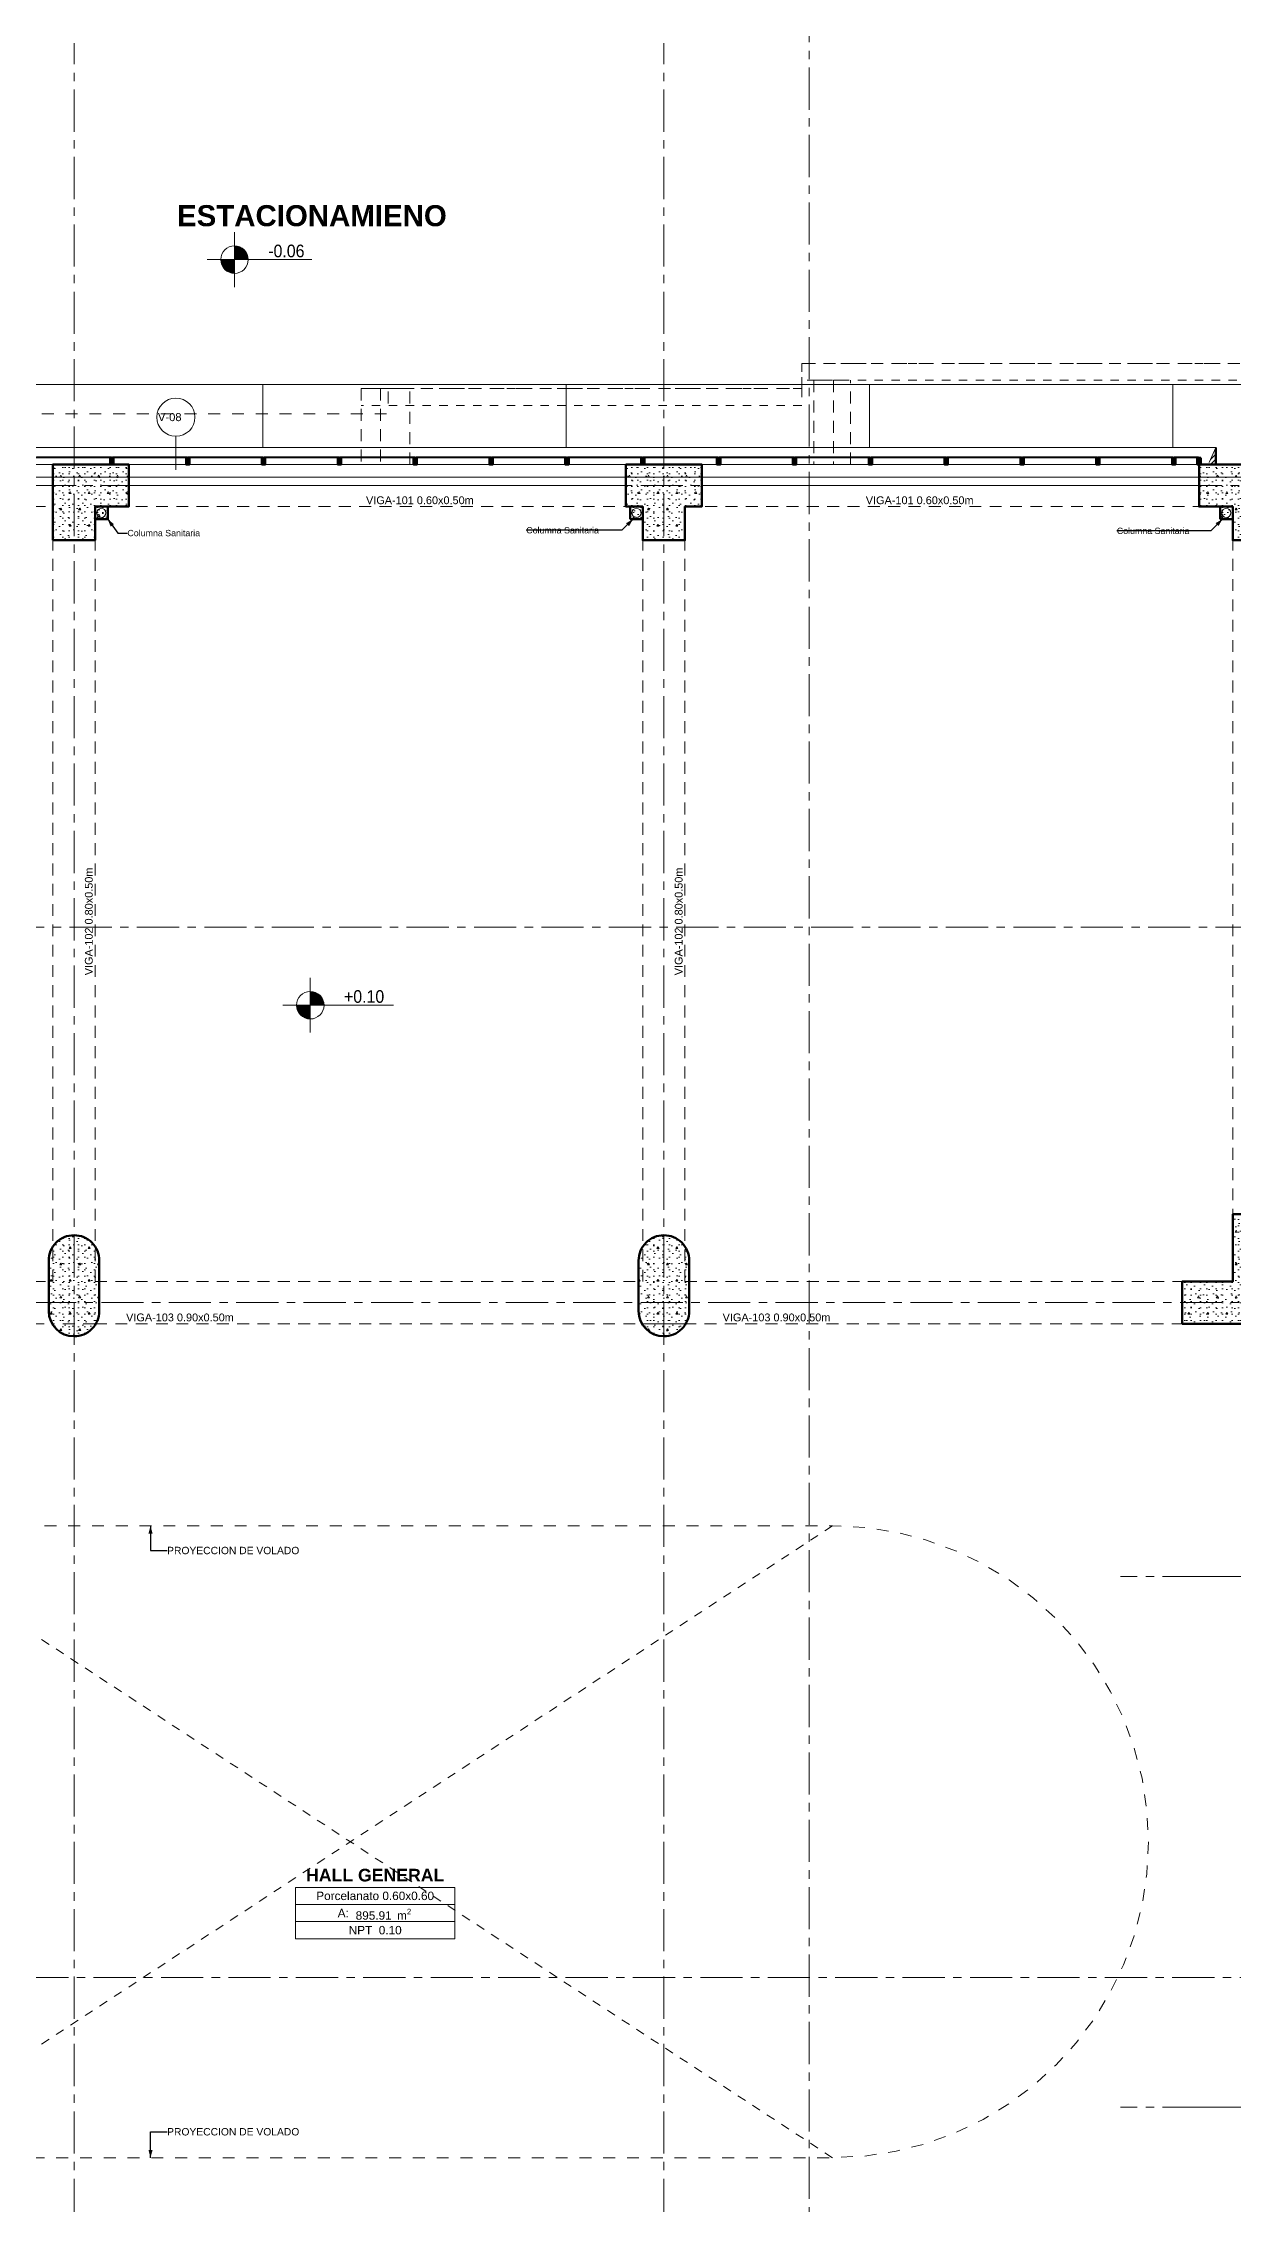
# Model space of a CAD drawing. Header units: inches. Extents: x -38 to 5698, y -33 to 92.
# Drawn here: x 29.95 to 44.08, y 19.24 to 44.9 of the extents above; entities that cross this region are included whole.
import ezdxf

# ---------------------------------------------------------------- set-up
doc = ezdxf.new("R2010")
doc.units = ezdxf.units.IN
doc.header["$MEASUREMENT"] = 0
doc.set_wipeout_variables(frame=1)
doc.header["$PDMODE"] = 1
for name, pattern in [('Hidden Line', [0.195611, 0.141111, -0.0545]), ('Línea Oculta', [0.195611, 0.141111, -0.0545]), ('Oculto', [0.15875, 0.105833, -0.052917]), ('Punto & Raya', [0.65, 0.5, -0.075, 0, -0.075]), ('Rayas', [0.282222, 0.141111, -0.141111]), ('super', [0.125, 0.075, -0.05]), ('Wipeout_Contour', [1, 0, -1])]:
    doc.linetypes.add(name, pattern=pattern)
for name, color, linetype in [('02 _ ARQ _ ALB _ Ejes Generales', 7, 'Continuous'), ('02 _ ARQ _ ZON _ Espacio.3D', 7, 'Continuous'), ('08 _ STR _ EXT _ 06 Columnas', 7, 'Continuous'), ('08 _ STR _ EXT _ 06 Elementos de Fachada', 7, 'Continuous'), ('08 _ STR _ EXT _ 07 Losa Aligerada', 7, 'Continuous'), ('08 _ STR _ EXT _ 08 Placas Inclinadas', 7, 'Continuous'), ('08 _ STR _ EXT _ 09 Vigas', 7, 'Continuous'), ('08 _ STR _ EXT _ 10 Vereda Exterior', 7, 'Continuous'), ('08 _ STR _ EXT _ Estacionamiento-Pavimento', 7, 'Continuous'), ('Dibujo 2D - General', 7, 'Continuous'), ('ESQUEMAS', 7, 'Continuous'), ('Estructura - 03 LOSA', 7, 'Continuous'), ('Estructura - 04 MURO', 253, 'Continuous'), ('Estructura - Carga', 7, 'Continuous'), ('Marcador - Secciones', 251, 'Continuous'), ('MEP - HVAC', 7, 'Continuous'), ('Notas - Etiquetas', 251, 'Continuous'), ('Notas - Textos', 7, 'Continuous')]:
    doc.layers.add(name, color=color, linetype=linetype)
doc.styles.add('Estilo_Generado_1', font='swisseb.ttf')
doc.styles.add('Estilo_Generado_4', font='swisse.ttf')
doc.styles.add('Estilo_Generado_7', font='swisse.ttf')
doc.dimstyles.new('Estilo_Generado__8', dxfattribs={"dimtxt": 0.18, "dimasz": 0.0912, "dimexe": 0.18, "dimexo": 0.0625, "dimgap": 0, "dimtad": 0, "dimtih": 1, "dimtoh": 1, "dimdec": 4, "dimzin": 0, "dimdsep": 46, "dimcen": 0.09, "dimadec": 0, "dimazin": 0, "dimtfac": 1, "dimtdec": 4, "dimtmove": 0, "dimatfit": 3, "dimldrblk": 'ARROWHEAD_5', "dimfxl": 1, "dimtolj": 1, "dimtzin": 0, "dimarcsym": 0})
pattern_1 = [(360, (3.7574, 18.3027), (0, 2.53199), []), (90, (3.7574, 18.3027), (-3.6, 0), [])]
pattern_2 = [(0, (0, 0), (0, 0.3897114), [0.024375, -0.200625]), (0, (0.1125, 0.19486), (0, 0.3897114), [0.024375, -0.200625]), (60, (0, 0), (-0.3375, 0.1948557), [0.024375, -0.200625]), (60, (0.225, 0), (-0.3375, 0.1948557), [0.024375, -0.200625]), (120, (0.02437, 0), (0.3375, 0.1948557), [0.024375, -0.200625]), (120, (0.24938, 0), (0.3375, 0.1948557), [0.024375, -0.200625]), (0, (0, 0.0375), (0, 0.075), [0, -0.075, 0, -0.1125]), (45, (0.0375, 0.0375), (-0.05303301, 0.05303301), [0, -0.05625, 0, -0.09375])]
pattern_3 = [(0, (0, 0), (0, 0.3117692), [0.03, -0.15]), (0, (0.09, 0.1559), (0, 0.3117692), [0.03, -0.15]), (60, (0, 0), (-0.27, 0.1558846), [0.03, -0.15]), (60, (0.18, 0), (-0.27, 0.1558846), [0.03, -0.15]), (120, (0.03, 0), (0.27, 0.1558846), [0.03, -0.15]), (120, (0.21, 0), (0.27, 0.1558846), [0.03, -0.15]), (0, (0, 0.03), (0, 0.06), [0, -0.06, 0, -0.09]), (45, (0.03, 0.03), (-0.04242641, 0.04242641), [0, -0.045, 0, -0.075])]

# ---------------------------------------------------------------- blocks, each defined once
blk = doc.blocks.new('ARROWHEAD_5')
at = {"linetype": 'Continuous', "lineweight": 0}
blk.add_hatch(color=0, dxfattribs=at).paths.add_polyline_path([(-1, 0.2679), (0, 0), (-1, -0.2679)])
at = {"color": 0, "linetype": 'Continuous', "lineweight": 0}
blk.add_line((0, 0), (-1, 0), dxfattribs=at)

msp = doc.modelspace()

# ---------------------------------------------------------------- hatches: boundary and pattern name
at = {"linetype": 'Continuous', "lineweight": 13, "true_color": 0x636466}
for points in [[(32.225, 42.331), (32.387, 42.331), (32.375, 42.393), (32.34, 42.446), (32.287, 42.481), (32.225, 42.493)], [(32.225, 42.331), (32.062, 42.331), (32.075, 42.269), (32.11, 42.216), (32.163, 42.181), (32.225, 42.168)], [(33.124, 33.48), (33.286, 33.48), (33.274, 33.543), (33.239, 33.595), (33.186, 33.631), (33.124, 33.643)], [(33.124, 33.48), (32.961, 33.48), (32.973, 33.418), (33.009, 33.366), (33.061, 33.33), (33.124, 33.318)]]:
    msp.add_hatch(color=251, dxfattribs=at).paths.add_polyline_path(points)
at = {"layer": '08 _ STR _ EXT _ 06 Columnas', "linetype": 'Continuous', "lineweight": 9}
h = msp.add_hatch(dxfattribs=at)
h.set_pattern_fill('HORMIGÓN_EN_MASA_0002', style=0, pattern_type=2)
h.set_pattern_definition(pattern_2)
h.paths.add_polyline_path([(43.47, 29.7), (44.57, 29.7), (44.57, 31), (44.07, 31), (44.07, 30.2), (43.47, 30.2)])
h = msp.add_hatch(dxfattribs=at)
h.set_pattern_fill('HORMIGÓN_EN_MASA_0002', style=0, pattern_type=2)
h.set_pattern_definition(pattern_2)
h.paths.add_polyline_path([(30.02, 30.45), (30.02, 29.85, 0.414213), (30.32, 29.55, 0.414214), (30.62, 29.85), (30.62, 30.45, 0.414214), (30.32, 30.75, 0.414214)])
h = msp.add_hatch(dxfattribs=at)
h.set_pattern_fill('HORMIGÓN_EN_MASA_0002', style=0, pattern_type=2)
h.set_pattern_definition(pattern_2)
h.paths.add_polyline_path([(37.02, 30.45), (37.02, 29.85, 0.414213), (37.32, 29.55, 0.414214), (37.62, 29.85), (37.62, 30.45, 0.414214), (37.32, 30.75, 0.414214)])
at = {"layer": '08 _ STR _ EXT _ 10 Vereda Exterior', "linetype": 'Continuous', "lineweight": 13}
h = msp.add_hatch(dxfattribs=at)
h.set_pattern_fill('RETÍCULA_100X100_0002', color=251, style=0, pattern_type=2)
h.set_pattern_definition(pattern_1)
h.paths.add_polyline_path([(2.17, 3.621), (4.291, 1.5), (9.32, 1.5), (9.32, 6.5), (40.52, 6.5), (40.52, 1.5), (52.92, 1.5), (52.92, 19.086), (51.57, 19.086), (51.57, 7.2), (9.07, 7.2), (9.07, 7.85), (6.52, 7.85, -0.414214), (6.27, 8.1), (6.27, 8.85, -0.414213), (6.52, 9.1), (9.07, 9.1), (9.07, 12), (6.52, 12, -0.414214), (6.27, 12.25), (6.27, 13, -0.414213), (6.52, 13.25), (9.07, 13.25), (9.07, 16.15), (6.52, 16.15, -0.414214), (6.27, 16.4), (6.27, 17.15, -0.414213), (6.52, 17.4), (8.77, 17.4), (8.771, 21.05), (2.17, 21.05)])
at = {"layer": 'Estructura - 03 LOSA', "linetype": 'Continuous', "lineweight": 13}
h = msp.add_hatch(dxfattribs=at)
h.set_pattern_fill('CEMENTO_PULIDO_Y_BRUÑADO_FA', color=251, style=0, pattern_type=2)
h.set_pattern_definition(pattern_1)
h.paths.add_polyline_path([(2.17, 26.05), (8.821, 26.05), (8.822, 29.453), (8.822, 30.7), (8.25, 30.7), (8.25, 33.82), (9.07, 33.82), (9.07, 39.9), (23.57, 39.9), (51.57, 39.9), (51.57, 23.382), (52.92, 23.382), (52.92, 40.85), (9.07, 40.85), (2.17, 40.85)])
at = {"layer": 'Estructura - Carga', "linetype": 'Continuous', "lineweight": 13}
h = msp.add_hatch(dxfattribs=at)
h.set_pattern_fill('HORMIGÓN_ARMADO_0002', color=251, style=0, pattern_type=2)
h.set_pattern_definition(pattern_3)
h.paths.add_polyline_path([(30.57, 39.25), (30.72, 39.25), (30.72, 39.4), (30.57, 39.4)])
h = msp.add_hatch(dxfattribs=at)
h.set_pattern_fill('HORMIGÓN_ARMADO_0002', color=251, style=0, pattern_type=2)
h.set_pattern_definition(pattern_3)
h.paths.add_polyline_path([(36.92, 39.25), (37.07, 39.25), (37.07, 39.4), (36.92, 39.4)])
h = msp.add_hatch(dxfattribs=at)
h.set_pattern_fill('HORMIGÓN_ARMADO_0002', color=251, style=0, pattern_type=2)
h.set_pattern_definition(pattern_3)
h.paths.add_polyline_path([(43.92, 39.25), (44.07, 39.25), (44.07, 39.4), (43.92, 39.4)])

# ---------------------------------------------------------------- linework, layer by layer
at = {"color": 251, "linetype": 'Continuous', "lineweight": 13, "true_color": 0x636466}
for p, q in [((32.225, 42.006), (32.225, 42.656)), ((31.9, 42.331), (33.142, 42.331)), ((33.124, 33.155), (33.124, 33.805)), ((32.799, 33.48), (34.11, 33.48))]:
    msp.add_line(p, q, dxfattribs=at)
at = {"color": 144, "linetype": 'Continuous', "lineweight": 13}
msp.add_lwpolyline([(30.02, 29.85, 1), (30.62, 29.85), (30.62, 30.45, 1), (30.02, 30.45)], format="xyb", close=True, dxfattribs=at)
at = {"color": 251, "linetype": 'Continuous', "lineweight": 13, "true_color": 0x636466}
for centre in [(32.225, 42.331), (33.124, 33.48)]:
    msp.add_circle(centre, 0.163, dxfattribs=at)
at = {"layer": '02 _ ARQ _ ALB _ Ejes Generales', "color": 252, "linetype": 'Punto & Raya', "lineweight": 13}
for p, q in [((30.32, 44.9), (30.32, 44.9)), ((5.845, 29.95), (54.57, 29.95)), ((43.738, 26.7), (42.738, 26.7)), ((43.738, 26.7), (49.738, 26.7)), ((43.738, 20.4), (42.738, 20.4)), ((43.738, 20.4), (49.738, 20.4))]:
    msp.add_line(p, q, dxfattribs=at)
at = {"layer": '02 _ ARQ _ ALB _ Ejes Generales', "color": 7, "linetype": 'Punto & Raya', "lineweight": 13}
msp.add_point((30.32, 44.9), dxfattribs=at)
at = {"layer": '02 _ ARQ _ ZON _ Espacio.3D', "color": 252, "linetype": 'Continuous', "lineweight": 13}
for p, q in [((34.839, 23.009), (32.949, 23.009)), ((32.949, 23.009), (32.949, 22.399)), ((32.949, 23.009), (34.839, 23.009)), ((32.949, 22.806), (32.949, 23.009)), ((34.839, 22.399), (34.839, 23.009)), ((34.839, 23.009), (34.839, 22.806)), ((34.839, 22.806), (32.949, 22.806)), ((32.949, 22.806), (34.839, 22.806)), ((32.949, 22.602), (32.949, 22.806)), ((34.839, 22.602), (32.949, 22.602)), ((32.949, 22.602), (34.839, 22.602)), ((32.949, 22.399), (32.949, 22.602)), ((34.839, 22.806), (34.839, 22.602)), ((34.839, 22.602), (34.839, 22.399)), ((32.949, 22.399), (34.839, 22.399)), ((34.839, 22.399), (32.949, 22.399))]:
    msp.add_line(p, q, dxfattribs=at)
at = {"layer": '02 _ ARQ _ ZON _ Espacio.3D', "color": 254, "linetype": 'Continuous', "lineweight": 0, "flags": 128}
for points in [[(44.32, 39), (44.07, 39), (44.07, 39.4), (43.67, 39.4), (43.67, 39.65), (37.77, 39.65), (37.77, 39.4), (37.57, 39.4), (37.57, 39), (37.07, 39), (37.07, 39.4), (36.87, 39.4), (36.87, 39.65), (30.97, 39.65), (30.97, 39.4), (30.57, 39.4), (30.57, 39), (30.07, 39), (30.07, 39.65), (23.57, 39.65)], [(51.455, 29.7), (43.47, 29.7), (43.47, 30.2), (44.07, 30.2), (44.07, 31), (44.32, 31)]]:
    msp.add_lwpolyline(points, dxfattribs=at)
at = {"layer": '08 _ STR _ EXT _ 06 Columnas', "color": 7, "linetype": 'Continuous', "lineweight": 60, "flags": 128}
msp.add_lwpolyline([(43.47, 29.7), (44.57, 29.7), (44.57, 31), (44.07, 31), (44.07, 30.2), (43.47, 30.2)], close=True, dxfattribs=at)
for points in [[(30.02, 30.45), (30.02, 29.85, 0.414213), (30.32, 29.55, 0.414214), (30.62, 29.85), (30.62, 30.45, 0.414214), (30.32, 30.75, 0.414214)], [(37.02, 30.45), (37.02, 29.85, 0.414213), (37.32, 29.55, 0.414214), (37.62, 29.85), (37.62, 30.45, 0.414214), (37.32, 30.75, 0.414214)]]:
    msp.add_lwpolyline(points, format="xyb", close=True, dxfattribs=at)
at = {"layer": '08 _ STR _ EXT _ 07 Losa Aligerada', "color": 7, "linetype": 'Rayas', "lineweight": 18, "flags": 128}
msp.add_lwpolyline([(8.17, 27.939), (7.67, 27.939), (7.67, 5.8), (25.235, 5.8), (25.235, 7.2), (30.431, 7.2), (30.431, 6), (37.07, 6), (37.07, 3.375), (44.57, 3.375), (44.57, 6.05), (52.32, 6.05), (52.32, 15), (51.57, 15), (51.57, 15.15), (51.57, 15.8), (51.57, 18.1), (51.57, 18.1), (51.57, 20.35), (46.67, 20.35), (46.67, 22.35), (46.67, 22.6), (46.67, 24.5), (46.67, 24.75), (46.67, 26.75), (51.57, 26.75), (51.57, 29.7), (51.57, 29.7), (51.57, 35.2), (52.37, 35.2), (52.52, 35.2), (52.52, 41.1), (38.955, 41.1), (38.955, 40.8), (34.048, 40.8), (34.048, 40.5), (23.37, 40.5), (23.37, 43.874), (16.27, 43.874), (16.27, 39.9), (11.12, 39.9), (11.12, 40.95), (8.02, 40.95), (8.02, 37.7), (9.07, 37.7), (9.07, 33.9), (8.17, 33.9)], close=True, dxfattribs=at)
at = {"layer": '08 _ STR _ EXT _ 07 Losa Aligerada', "color": 7, "linetype": 'Continuous', "lineweight": 18, "flags": 128}
msp.add_lwpolyline([(51.57, 39.9), (9.07, 39.9), (9.07, 33.82), (8.25, 33.82), (8.25, 30.7), (9.07, 30.7), (9.07, 17.4)], dxfattribs=at)
at = {"layer": '08 _ STR _ EXT _ 07 Losa Aligerada', "color": 7, "linetype": 'Rayas', "lineweight": 18, "flags": 128}
msp.add_lwpolyline([(25.525, 19.8, -0.137981), (23.57, 20.35), (23.57, 22.35), (23.57, 24.75), (23.57, 26.75, -0.137981), (25.525, 27.3), (39.32, 27.3, -1), (39.32, 19.8)], format="xyb", close=True, dxfattribs=at)
at = {"layer": '08 _ STR _ EXT _ 08 Placas Inclinadas', "color": 251, "linetype": 'Línea Oculta', "lineweight": 13, "flags": 128}
for points in [[(33.727, 40.8), (33.958, 40.8)], [(33.958, 40.8), (34.305, 40.8)], [(39.1, 40.9), (39.331, 40.9)], [(39.331, 40.9), (39.533, 40.9)]]:
    msp.add_lwpolyline(points, dxfattribs=at)
at = {"layer": '08 _ STR _ EXT _ 09 Vigas', "color": 251, "linetype": 'super', "lineweight": 13}
for p, q in [((52.52, 41.1), (38.955, 41.1)), ((38.955, 41.1), (38.955, 40.9)), ((38.955, 40.8), (33.727, 40.8)), ((33.727, 40.8), (33.727, 40.6)), ((52.32, 40.9), (38.955, 40.9)), ((38.955, 40.8), (38.955, 40.6)), ((38.955, 40.6), (33.727, 40.6))]:
    msp.add_line(p, q, dxfattribs=at)
at = {"layer": '08 _ STR _ EXT _ 09 Vigas', "color": 251, "linetype": 'Hidden Line', "lineweight": 13}
for p, q in [((44.57, 39.9), (44.07, 39.9)), ((23.57, 39.4), (30.07, 39.4)), ((30.07, 30.2), (30.07, 39.4)), ((30.57, 39.4), (37.07, 39.4)), ((30.57, 30.2), (30.57, 39.4)), ((37.07, 30.2), (37.07, 39.4)), ((37.57, 39.4), (44.07, 39.4)), ((37.57, 30.2), (37.57, 39.4)), ((44.07, 30.2), (44.07, 39.4)), ((23.57, 30.2), (30.07, 30.2)), ((30.57, 30.2), (37.07, 30.2)), ((37.57, 30.2), (44.07, 30.2)), ((9.57, 29.7), (30.07, 29.7)), ((30.57, 29.7), (30.07, 29.7)), ((30.57, 29.7), (44.07, 29.7)), ((37.57, 29.7), (37.07, 29.7)), ((44.57, 29.7), (44.07, 29.7))]:
    msp.add_line(p, q, dxfattribs=at)
at = {"layer": '08 _ STR _ EXT _ Estacionamiento-Pavimento', "color": 7, "linetype": 'Continuous', "lineweight": 18, "flags": 128}
msp.add_lwpolyline([(9.07, 40.85), (52.92, 40.85), (52.92, 1.5), (69.77, 1.5), (69.77, 46.784), (56.22, 46.937), (56.22, 50.85), (9.07, 50.85)], close=True, dxfattribs=at)
at = {"layer": 'Dibujo 2D - General', "color": 7, "linetype": 'Oculto', "lineweight": 13}
for p, q in [((39.32, 27.3), (27.879, 19.8)), ((39.32, 19.8), (27.879, 27.3))]:
    msp.add_line(p, q, dxfattribs=at)
at = {"layer": 'Estructura - 03 LOSA', "color": 7, "linetype": 'Continuous', "lineweight": 18, "flags": 128}
msp.add_lwpolyline([(2.17, 26.05), (8.821, 26.05), (8.822, 29.453), (8.822, 30.7), (8.25, 30.7), (8.25, 33.82), (9.07, 33.82), (9.07, 39.9), (23.57, 39.9), (51.57, 39.9), (51.57, 23.382), (52.92, 23.382), (52.92, 40.85), (9.07, 40.85), (2.17, 40.85)], close=True, dxfattribs=at)
at = {"layer": 'Estructura - Carga', "color": 7, "linetype": 'Continuous', "lineweight": 80, "flags": 128}
for points in [[(30.57, 39.25), (30.72, 39.25), (30.72, 39.4), (30.57, 39.4)], [(36.92, 39.25), (37.07, 39.25), (37.07, 39.4), (36.92, 39.4)], [(43.92, 39.25), (44.07, 39.25), (44.07, 39.4), (43.92, 39.4)]]:
    msp.add_lwpolyline(points, close=True, dxfattribs=at)
at = {"layer": 'Marcador - Secciones', "color": 251, "linetype": 'Punto & Raya', "lineweight": 13}
for p, q in [((4.667, 34.407), (55.94, 34.407)), ((28.953, 21.937), (56.707, 21.937))]:
    msp.add_line(p, q, dxfattribs=at)
at = {"layer": 'MEP - HVAC', "color": 7, "linetype": 'Continuous', "lineweight": 13, "flags": 128}
for points in [[(30.645, 39.271, 1), (30.645, 39.379, 1)], [(36.995, 39.379, 1), (36.995, 39.271, 1)], [(43.995, 39.379, 1), (43.995, 39.271, 1)]]:
    msp.add_lwpolyline(points, format="xyb", close=True, dxfattribs=at)
at = {"layer": 'Notas - Etiquetas', "color": 144, "linetype": 'Continuous', "lineweight": 13, "flags": 128}
msp.add_lwpolyline([(31.755, 40.461, 1), (31.302, 40.461, 1)], format="xyb", close=True, dxfattribs=at)

# ---------------------------------------------------------------- texts
at = {"color": 251, "lineweight": 13, "true_color": 0x636466, "char_height": 0.15, "attachment_point": 7, "style": 'Estilo_Generado_4'}
for s, insert in [('\\A1;{\\W0.900000x;\\pql;\\fSwis721 Ex BT|b0|i0|c0|p34;-0.06}', (32.625, 42.357)), ('\\A1;{\\W0.900000x;\\pql;\\fSwis721 Ex BT|b0|i0|c0|p34;+0.10}', (33.524, 33.507))]:
    msp.add_mtext(s, dxfattribs=dict(at, insert=insert))
at = {"layer": '02 _ ARQ _ ZON _ Espacio.3D', "color": 252, "lineweight": 25, "attachment_point": 2}
for s, insert, char_height, style in [('\\A1;{\\pqc;\\pt0;\\fSwis721 Ex BT|b1|i0|c0|p34;HALL GENERAL}', (33.894, 23.229), 0.15, 'Estilo_Generado_1'), ('\\A1;{\\pqc;\\pt0;\\fSwis721 Ex BT|b1|i0|c0|p34;}', (34.821, 23.274), 0.15, 'Estilo_Generado_1'), ('\\A1;{\\pqc;\\pt0;\\fSwis721 Ex BT|b0|i0|c238|p34;}', (33.071, 22.989), 0.1, 'Estilo_Generado_7'), ('\\A1;{\\pqc;\\pt0;\\fSwis721 Ex BT|b0|i0|c238|p34;Porcelanato 0.60x0.60}', (33.894, 22.958), 0.1, 'Estilo_Generado_7'), ('\\A1;{\\pqc;\\pt0;\\fSwis721 Ex BT|b0|i0|c238|p34;A: }', (33.515, 22.754), 0.1, 'Estilo_Generado_7'), ('\\A1;{\\pqc;\\pt0;\\fSwis721 Ex BT|b0|i0|c238|p34;}', (33.536, 22.582), 0.1, 'Estilo_Generado_7'), ('\\A1;{\\pqc;\\pt0,0.3;\\fSwis721 Ex BT|b0|i0|c238|p34;895.91\\fSwis721 Ex BT|b0|i0|c238|p34;\\A1{\\H.66x;\\S^  ;}\\fSwis721 Ex BT|b0|i0|c238|p34; m\\fSwis721 Ex BT|b0|i0|c238|p34;\\A1{\\H.66x;\\S2^  ;}}', (33.992, 22.754), 0.1, 'Estilo_Generado_7'), ('\\A1;{\\pqc;\\pt0;\\fSwis721 Ex BT|b0|i0|c238|p34;NPT  0.10}', (33.894, 22.551), 0.1, 'Estilo_Generado_7')]:
    msp.add_mtext(s, dxfattribs=dict(at, insert=insert, char_height=char_height, style=style))
at = {"layer": 'Notas - Etiquetas', "color": 8, "lineweight": 35, "insert": (31.316, 40.509), "char_height": 0.095, "attachment_point": 1, "style": 'Estilo_Generado_4'}
msp.add_mtext('\\A1;{\\pqj;\\pt0,46;\\fSwis721 Ex BT|b0|i0|c0|p34;V-08\\fSwis721 Ex BT|b0|i0|c0|p34;\\A1{\\H.66x;\\S^  ;}\\fSwis721 Ex BT|b0|i0|c0|p34;\\fSwis721 Ex BT|b0|i0|c0|p34;\\A1{\\H.66x;\\S^  ;}\\fSwis721 Ex BT|b0|i0|c0|p34; \\fSwis721 Ex BT|b0|i0|c0|p34;\\fSwis721 Ex BT|b0|i0|c0|p34;\\fSwis721 Ex BT|b0|i0|c0|p34;\\fSwis721 Ex BT|b0|i0|c0|p34;\\fSwis721 Ex BT|b0|i0|c0|p34;\\fSwis721 Ex BT|b0|i0|c0|p34;\\fSwis721 Ex BT|b0|i0|c0|p34;\\fSwis721 Ex BT|b0|i0|c0|p34;\\fSwis721 Ex BT|b0|i0|c0|p34;\\fSwis721 Ex BT|b0|i0|c0|p34;\\fSwis721 Ex BT|b0|i0|c0|p34;\\fSwis721 Ex BT|b0|i0|c0|p34;\\fSwis721 Ex BT|b0|i0|c0|p34;\\fSwis721 Ex BT|b0|i0|c0|p34;\\fSwis721 Ex BT|b0|i0|c0|p34;\\fSwis721 Ex BT|b0|i0|c0|p34;\\fSwis721 Ex BT|b0|i0|c0|p34;\\fSwis721 Ex BT|b0|i0|c0|p34;\\fSwis721 Ex BT|b0|i0|c0|p34;\\fSwis721 Ex BT|b0|i0|c0|p34;\\fSwis721 Ex BT|b0|i0|c0|p34;\\fSwis721 Ex BT|b0|i0|c0|p34;\\fSwis721 Ex BT|b0|i0|c0|p34;\\fSwis721 Ex BT|b0|i0|c0|p34;\\fSwis721 Ex BT|b0|i0|c0|p34;\\fSwis721 Ex BT|b0|i0|c0|p34;\\fSwis721 Ex BT|b0|i0|c0|p34;\\fSwis721 Ex BT|b0|i0|c0|p34;\\fSwis721 Ex BT|b0|i0|c0|p34;\\fSwis721 Ex BT|b0|i0|c0|p34;\\fSwis721 Ex BT|b0|i0|c0|p34;\\fSwis721 Ex BT|b0|i0|c0|p34;\\fSwis721 Ex BT|b0|i0|c0|p34;\\fSwis721 Ex BT|b0|i0|c0|p34;\\fSwis721 Ex BT|b0|i0|c0|p34;\\fSwis721 Ex BT|b0|i0|c0|p34;\\fSwis721 Ex BT|b0|i0|c0|p34;\\fSwis721 Ex BT|b0|i0|c0|p34;\\fSwis721 Ex BT|b0|i0|c0|p34;\\fSwis721 Ex BT|b0|i0|c0|p34;\\fSwis721 Ex BT|b0|i0|c0|p34;\\fSwis721 Ex BT|b0|i0|c0|p34;\\fSwis721 Ex BT|b0|i0|c0|p34;}', dxfattribs=at)
at = {"layer": 'Notas - Etiquetas', "color": 8, "linetype": 'Continuous', "lineweight": 35, "attachment_point": 4, "style": 'Estilo_Generado_4'}
for s, insert, char_height in [('\\A1;{\\pql;\\fSwis721 Ex BT|b0|i0|c0|p34;Columna Sanitaria}', (30.954, 39.085), 0.075), ('\\A1;{\\pql;\\fSwis721 Ex BT|b0|i0|c0|p34;Columna Sanitaria}', (35.687, 39.118), 0.075), ('\\A1;{\\pql;\\fSwis721 Ex BT|b0|i0|c0|p34;Columna Sanitaria}', (42.695, 39.111), 0.075), ('\\A1;{\\pql;\\fSwis721 Ex BT|b0|i0|c0|p34;PROYECCION DE VOLADO}', (31.425, 27.007), 0.0875), ('\\A1;{\\pql;\\fSwis721 Ex BT|b0|i0|c0|p34;PROYECCION DE VOLADO}', (31.425, 20.107), 0.0875)]:
    msp.add_mtext(s, dxfattribs=dict(at, insert=insert, char_height=char_height))
at = {"layer": 'Notas - Etiquetas', "color": 8, "linetype": 'Continuous', "lineweight": 13, "char_height": 0.0925, "attachment_point": 7, "rotation": 90, "style": 'Estilo_Generado_4'}
for insert in [(30.543, 33.836), (37.543, 33.836)]:
    msp.add_mtext('\\A1;{\\pql;\\fSwis721 Ex BT|b0|i0|c0|p34;VIGA-102\\fSwis721 Ex BT|b0|i0|c0|p34; \\fSwis721 Ex BT|b0|i0|c0|p34;0.80\\fSwis721 Ex BT|b0|i0|c0|p34;x\\fSwis721 Ex BT|b0|i0|c0|p34;0.50\\fSwis721 Ex BT|b0|i0|c0|p34;m}', dxfattribs=dict(at, insert=insert))
at = {"layer": 'Notas - Etiquetas', "color": 8, "linetype": 'Continuous', "lineweight": 13, "char_height": 0.0925, "attachment_point": 7, "style": 'Estilo_Generado_4'}
for insert in [(30.938, 29.727), (38.017, 29.727)]:
    msp.add_mtext('\\A1;{\\pql;\\fSwis721 Ex BT|b0|i0|c0|p34;VIGA-103\\fSwis721 Ex BT|b0|i0|c0|p34; \\fSwis721 Ex BT|b0|i0|c0|p34;0.90\\fSwis721 Ex BT|b0|i0|c0|p34;x\\fSwis721 Ex BT|b0|i0|c0|p34;0.50\\fSwis721 Ex BT|b0|i0|c0|p34;m}', dxfattribs=dict(at, insert=insert))
at = {"layer": 'Notas - Textos', "color": 251, "linetype": 'Continuous', "lineweight": 13, "insert": (33.143, 42.978), "char_height": 0.25, "attachment_point": 2, "style": 'Estilo_Generado_1'}
msp.add_mtext('\\A1;{\\pqc;\\fSwis721 Ex BT|b1|i0|c0|p34;ESTACIONAMIENO}', dxfattribs=at)

# ---------------------------------------------------------------- leaders
at = {"layer": 'Notas - Etiquetas', "color": 8, "linetype": 'Continuous', "lineweight": 13, "annotation_type": 0, "has_hookline": 1}
for points, hookline_direction, text_width in [([(30.72, 39.25), (30.841, 39.085), (30.954, 39.085)], 0, 1.017), ([(36.954, 39.25), (36.822, 39.118), (35.687, 39.118)], 1, 1.017), ([(43.948, 39.25), (43.809, 39.111), (42.695, 39.111)], 1, 1.017), ([(31.228, 27.3), (31.228, 27.007), (31.425, 27.007)], 0, 1.741), ([(31.228, 19.8), (31.228, 20.107), (31.425, 20.107)], 0, 1.741)]:
    msp.add_leader(points, dimstyle='Estilo_Generado__8', dxfattribs=dict(at, hookline_direction=hookline_direction, text_width=text_width))

# ---------------------------------------------------------------- next in the draw order: wipeouts: each hides what was drawn before it
at = {"color": 254, "linetype": 'Wipeout_Contour', "lineweight": 0, "ltscale": 177.271737}
msp.add_wipeout([(43.87, 40.1), (43.781, 39.9), (43.87, 39.9)], dxfattribs=at).dxf.layer = '08 _ STR _ EXT _ 06 Elementos de Fachada'

# ---------------------------------------------------------------- next in the draw order: hatches: boundary and pattern name
at = {"layer": '08 _ STR _ EXT _ 06 Elementos de Fachada', "linetype": 'Continuous', "lineweight": 5}
h = msp.add_hatch(dxfattribs=at)
h.set_pattern_fill('LADRILLO_COMÚN_0002', color=250, style=0, pattern_type=2)
h.set_pattern_definition([(45, (0, 0), (-0.030052038, 0.030052038), [])])
h.paths.add_polyline_path([(43.87, 40.1), (43.781, 39.9), (43.87, 39.9)])

# ---------------------------------------------------------------- next in the draw order: linework, layer by layer
at = {"layer": '08 _ STR _ EXT _ 06 Elementos de Fachada', "color": 7, "linetype": 'Continuous', "lineweight": 80, "flags": 128}
msp.add_lwpolyline([(43.87, 39.9), (43.87, 40.1)], dxfattribs=at)

# ---------------------------------------------------------------- next in the draw order: wipeouts: each hides what was drawn before it
at = {"color": 254, "linetype": 'Wipeout_Contour', "lineweight": 0, "ltscale": 745.804662}
msp.add_wipeout([(23.57, 40.1), (23.57, 39.65), (30.07, 39.65), (30.07, 39.9), (30.97, 39.9), (30.97, 39.65), (36.87, 39.65), (36.87, 39.9), (37.77, 39.9), (37.77, 39.65), (43.67, 39.65), (43.67, 39.9), (43.781, 39.9), (43.87, 40.1)], dxfattribs=at).dxf.layer = '08 _ STR _ EXT _ 06 Elementos de Fachada'

# ---------------------------------------------------------------- next in the draw order: linework, layer by layer
at = {"layer": '08 _ STR _ EXT _ 06 Elementos de Fachada', "color": 7, "linetype": 'Continuous', "lineweight": 13, "flags": 128}
for points in [[(43.87, 40.1), (23.57, 40.1)], [(43.792, 39.924), (43.87, 40.1)], [(23.57, 39.65), (30.07, 39.65)], [(30.97, 39.65), (36.87, 39.65)], [(37.77, 39.65), (43.67, 39.65)]]:
    msp.add_lwpolyline(points, dxfattribs=at)
at = {"layer": 'Notas - Etiquetas', "color": 144, "linetype": 'Continuous', "lineweight": 13}
msp.add_line((31.529, 40.135), (31.529, 40.235), dxfattribs=at)

# ---------------------------------------------------------------- next in the draw order: wipeouts: each hides what was drawn before it
at = {"color": 254, "linetype": 'Wipeout_Contour', "lineweight": 0, "ltscale": 628.945722}
msp.add_wipeout([(23.57, 39.65), (30.07, 39.65), (30.07, 39.9), (30.97, 39.9), (30.97, 39.65), (36.87, 39.65), (36.87, 39.9), (37.77, 39.9), (37.77, 39.65), (43.67, 39.65), (43.67, 39.9), (23.57, 39.9)], dxfattribs=at).dxf.layer = 'Estructura - 04 MURO'

# ---------------------------------------------------------------- next in the draw order: hatches: boundary and pattern name
at = {"linetype": 'Continuous', "lineweight": 13, "true_color": 0x636466}
for points in [[(30.79, 39.98), (30.75, 39.98), (30.75, 39.9), (30.79, 39.9)], [(31.69, 39.98), (31.65, 39.98), (31.65, 39.9), (31.69, 39.9)], [(32.59, 39.98), (32.55, 39.98), (32.55, 39.9), (32.59, 39.9)], [(33.49, 39.98), (33.45, 39.98), (33.45, 39.9), (33.49, 39.9)], [(34.39, 39.98), (34.35, 39.98), (34.35, 39.9), (34.39, 39.9)], [(35.29, 39.98), (35.25, 39.98), (35.25, 39.9), (35.29, 39.9)], [(36.19, 39.98), (36.15, 39.98), (36.15, 39.9), (36.19, 39.9)], [(37.09, 39.98), (37.05, 39.98), (37.05, 39.9), (37.09, 39.9)], [(37.99, 39.98), (37.95, 39.98), (37.95, 39.9), (37.99, 39.9)], [(38.89, 39.98), (38.85, 39.98), (38.85, 39.9), (38.89, 39.9)], [(39.79, 39.98), (39.75, 39.98), (39.75, 39.9), (39.79, 39.9)], [(40.69, 39.98), (40.65, 39.98), (40.65, 39.9), (40.69, 39.9)], [(41.59, 39.98), (41.55, 39.98), (41.55, 39.9), (41.59, 39.9)], [(42.49, 39.98), (42.45, 39.98), (42.45, 39.9), (42.49, 39.9)], [(43.39, 39.98), (43.35, 39.98), (43.35, 39.9), (43.39, 39.9)], [(43.69, 39.98), (43.65, 39.98), (43.65, 39.9), (43.69, 39.9)]]:
    msp.add_hatch(color=251, dxfattribs=at).paths.add_polyline_path(points)
at = {"layer": '08 _ STR _ EXT _ 06 Columnas', "linetype": 'Continuous', "lineweight": 9}
h = msp.add_hatch(dxfattribs=at)
h.set_pattern_fill('HORMIGÓN_EN_MASA_0002', style=0, pattern_type=2)
h.set_pattern_definition(pattern_2)
h.paths.add_polyline_path([(30.07, 39), (30.57, 39), (30.57, 39.4), (30.97, 39.4), (30.97, 39.9), (30.07, 39.9)])
h = msp.add_hatch(dxfattribs=at)
h.set_pattern_fill('HORMIGÓN_EN_MASA_0002', style=0, pattern_type=2)
h.set_pattern_definition(pattern_2)
h.paths.add_polyline_path([(36.87, 39.9), (36.87, 39.4), (37.07, 39.4), (37.07, 39), (37.57, 39), (37.57, 39.4), (37.77, 39.4), (37.77, 39.9)])
h = msp.add_hatch(dxfattribs=at)
h.set_pattern_fill('HORMIGÓN_EN_MASA_0002', style=0, pattern_type=2)
h.set_pattern_definition(pattern_2)
h.paths.add_polyline_path([(44.57, 39), (44.57, 39.9), (43.67, 39.9), (43.67, 39.4), (44.07, 39.4), (44.07, 39)])

# ---------------------------------------------------------------- next in the draw order: linework, layer by layer
at = {"color": 251, "linetype": 'Línea Oculta', "lineweight": 13, "flags": 128}
for points in [[(23.55, 39.98), (24.47, 39.98), (25.37, 39.98), (26.27, 39.98), (27.17, 39.98), (28.07, 39.98), (28.97, 39.98), (29.87, 39.98), (30.77, 39.98), (31.67, 39.98), (32.57, 39.98), (33.47, 39.98), (34.37, 39.98), (35.27, 39.98), (36.17, 39.98), (37.07, 39.98), (37.97, 39.98), (38.87, 39.98), (39.77, 39.98), (40.67, 39.98), (41.57, 39.98), (42.47, 39.98), (43.37, 39.98), (43.69, 39.98)], [(23.55, 39.9), (24.47, 39.9), (25.37, 39.9), (26.27, 39.9), (27.17, 39.9), (28.07, 39.9), (28.97, 39.9), (29.87, 39.9), (30.77, 39.9), (31.67, 39.9), (32.57, 39.9), (33.47, 39.9), (34.37, 39.9), (35.27, 39.9), (36.17, 39.9), (37.07, 39.9), (37.97, 39.9), (38.87, 39.9), (39.77, 39.9), (40.67, 39.9), (41.57, 39.9), (42.47, 39.9), (43.37, 39.9), (43.69, 39.9)], [(29.875, 39.99), (30.765, 39.99)], [(30.765, 39.99), (30.765, 39.98)], [(30.775, 39.99), (31.665, 39.99)], [(30.775, 39.99), (30.775, 39.98)], [(31.665, 39.99), (31.665, 39.98)], [(31.675, 39.99), (32.565, 39.99)], [(31.675, 39.99), (31.675, 39.98)], [(32.565, 39.99), (32.565, 39.98)], [(32.575, 39.99), (33.465, 39.99)], [(32.575, 39.99), (32.575, 39.98)], [(33.465, 39.99), (33.465, 39.98)], [(33.475, 39.99), (34.365, 39.99)], [(33.475, 39.99), (33.475, 39.98)], [(34.365, 39.99), (34.365, 39.98)], [(34.375, 39.99), (35.265, 39.99)], [(34.375, 39.99), (34.375, 39.98)], [(35.265, 39.99), (35.265, 39.98)], [(35.275, 39.99), (36.165, 39.99)], [(35.275, 39.99), (35.275, 39.98)], [(36.165, 39.99), (36.165, 39.98)], [(36.175, 39.99), (37.065, 39.99)], [(36.175, 39.99), (36.175, 39.98)], [(37.065, 39.99), (37.065, 39.98)], [(37.075, 39.99), (37.965, 39.99)], [(37.075, 39.99), (37.075, 39.98)], [(37.965, 39.99), (37.965, 39.98)], [(37.975, 39.99), (38.865, 39.99)], [(37.975, 39.99), (37.975, 39.98)], [(38.865, 39.99), (38.865, 39.98)], [(38.875, 39.99), (39.765, 39.99)], [(38.875, 39.99), (38.875, 39.98)], [(39.765, 39.99), (39.765, 39.98)], [(39.775, 39.99), (40.665, 39.99)], [(39.775, 39.99), (39.775, 39.98)], [(40.665, 39.99), (40.665, 39.98)], [(40.675, 39.99), (41.565, 39.99)], [(40.675, 39.99), (40.675, 39.98)], [(41.565, 39.99), (41.565, 39.98)], [(41.575, 39.99), (42.465, 39.99)], [(41.575, 39.99), (41.575, 39.98)], [(42.465, 39.99), (42.465, 39.98)], [(42.475, 39.99), (43.365, 39.99)], [(42.475, 39.99), (42.475, 39.98)], [(43.365, 39.99), (43.365, 39.98)], [(43.375, 39.99), (43.665, 39.99)], [(43.375, 39.99), (43.375, 39.98)], [(43.665, 39.99), (43.665, 39.98)], [(43.69, 39.9), (43.69, 39.98)]]:
    msp.add_lwpolyline(points, dxfattribs=at)
at = {"color": 7, "linetype": 'Continuous', "lineweight": 13, "flags": 128}
for points in [[(29.875, 39.99), (29.875, 39.98), (30.765, 39.98), (30.765, 39.99)], [(30.775, 39.99), (30.775, 39.98), (31.665, 39.98), (31.665, 39.99)], [(31.675, 39.99), (31.675, 39.98), (32.565, 39.98), (32.565, 39.99)], [(32.575, 39.99), (32.575, 39.98), (33.465, 39.98), (33.465, 39.99)], [(33.475, 39.99), (33.475, 39.98), (34.365, 39.98), (34.365, 39.99)], [(34.375, 39.99), (34.375, 39.98), (35.265, 39.98), (35.265, 39.99)], [(35.275, 39.99), (35.275, 39.98), (36.165, 39.98), (36.165, 39.99)], [(36.175, 39.99), (36.175, 39.98), (37.065, 39.98), (37.065, 39.99)], [(37.075, 39.99), (37.075, 39.98), (37.965, 39.98), (37.965, 39.99)], [(37.975, 39.99), (37.975, 39.98), (38.865, 39.98), (38.865, 39.99)], [(38.875, 39.99), (38.875, 39.98), (39.765, 39.98), (39.765, 39.99)], [(39.775, 39.99), (39.775, 39.98), (40.665, 39.98), (40.665, 39.99)], [(40.675, 39.99), (40.675, 39.98), (41.565, 39.98), (41.565, 39.99)], [(41.575, 39.99), (41.575, 39.98), (42.465, 39.98), (42.465, 39.99)], [(42.475, 39.99), (42.475, 39.98), (43.365, 39.98), (43.365, 39.99)], [(43.375, 39.99), (43.375, 39.98), (43.665, 39.98), (43.665, 39.99)]]:
    msp.add_lwpolyline(points, close=True, dxfattribs=at)
at = {"color": 7, "linetype": 'Continuous', "lineweight": 60, "flags": 128}
for points in [[(30.79, 39.98), (30.75, 39.98), (30.75, 39.9), (30.79, 39.9)], [(31.69, 39.98), (31.65, 39.98), (31.65, 39.9), (31.69, 39.9)], [(32.59, 39.98), (32.55, 39.98), (32.55, 39.9), (32.59, 39.9)], [(33.49, 39.98), (33.45, 39.98), (33.45, 39.9), (33.49, 39.9)], [(34.39, 39.98), (34.35, 39.98), (34.35, 39.9), (34.39, 39.9)], [(35.29, 39.98), (35.25, 39.98), (35.25, 39.9), (35.29, 39.9)], [(36.19, 39.98), (36.15, 39.98), (36.15, 39.9), (36.19, 39.9)], [(37.09, 39.98), (37.05, 39.98), (37.05, 39.9), (37.09, 39.9)], [(37.99, 39.98), (37.95, 39.98), (37.95, 39.9), (37.99, 39.9)], [(38.89, 39.98), (38.85, 39.98), (38.85, 39.9), (38.89, 39.9)], [(39.79, 39.98), (39.75, 39.98), (39.75, 39.9), (39.79, 39.9)], [(40.69, 39.98), (40.65, 39.98), (40.65, 39.9), (40.69, 39.9)], [(41.59, 39.98), (41.55, 39.98), (41.55, 39.9), (41.59, 39.9)], [(42.49, 39.98), (42.45, 39.98), (42.45, 39.9), (42.49, 39.9)], [(43.39, 39.98), (43.35, 39.98), (43.35, 39.9), (43.39, 39.9)], [(43.69, 39.98), (43.65, 39.98), (43.65, 39.9), (43.69, 39.9)]]:
    msp.add_lwpolyline(points, close=True, dxfattribs=at)
at = {"layer": '02 _ ARQ _ ALB _ Ejes Generales', "color": 252, "linetype": 'Punto & Raya', "lineweight": 13}
for p, q in [((30.32, 3.05), (30.32, 44.9)), ((37.32, 3.05), (37.32, 44.9)), ((5.845, 39.65), (54.57, 39.65))]:
    msp.add_line(p, q, dxfattribs=at)
at = {"layer": '08 _ STR _ EXT _ 06 Columnas', "color": 7, "linetype": 'Continuous', "lineweight": 80, "flags": 128}
for points in [[(30.07, 39), (30.07, 39.9), (30.97, 39.9), (30.97, 39.4), (30.57, 39.4), (30.57, 39)], [(36.87, 39.9), (37.77, 39.9), (37.77, 39.4), (37.57, 39.4), (37.57, 39), (37.07, 39), (37.07, 39.4), (36.87, 39.4)], [(44.57, 39), (44.57, 39.9), (43.67, 39.9), (43.67, 39.4), (44.07, 39.4), (44.07, 39)]]:
    msp.add_lwpolyline(points, close=True, dxfattribs=at)
at = {"layer": '08 _ STR _ EXT _ 08 Placas Inclinadas', "color": 251, "linetype": 'Línea Oculta', "lineweight": 13}
for p, q in [((33.958, 40.8), (33.958, 39.9)), ((39.331, 40.9), (39.331, 39.9))]:
    msp.add_line(p, q, dxfattribs=at)
at = {"layer": '08 _ STR _ EXT _ 08 Placas Inclinadas', "color": 251, "linetype": 'Línea Oculta', "lineweight": 13, "flags": 128}
for points in [[(33.727, 40.8), (33.727, 39.9)], [(34.305, 39.9), (34.305, 40.8)], [(39.1, 40.9), (39.1, 39.9)], [(39.533, 39.9), (39.533, 40.9)], [(33.727, 39.9), (33.958, 39.9)], [(33.958, 39.9), (34.305, 39.9)], [(39.1, 39.9), (39.331, 39.9)], [(39.331, 39.9), (39.533, 39.9)]]:
    msp.add_lwpolyline(points, dxfattribs=at)
at = {"layer": '08 _ STR _ EXT _ 09 Vigas', "color": 251, "linetype": 'Hidden Line', "lineweight": 13}
for p, q in [((9.07, 39.9), (51.57, 39.9)), ((30.57, 39.9), (30.07, 39.9)), ((37.57, 39.9), (37.07, 39.9))]:
    msp.add_line(p, q, dxfattribs=at)
at = {"layer": 'ESQUEMAS', "color": 7, "linetype": 'Continuous', "lineweight": 13, "flags": 128}
msp.add_lwpolyline([(51.42, 7.35), (9.22, 7.35), (9.22, 8.15), (6.52, 8.15), (6.52, 8.9), (9.22, 8.9), (9.22, 12.275), (6.52, 12.275), (6.52, 13.025), (9.22, 13.025), (9.22, 16.4), (6.52, 16.4), (6.52, 17.15), (9.22, 17.15), (9.22, 30.953), (8.25, 30.953), (8.25, 33.82), (9.22, 33.82), (9.22, 39.75), (51.42, 39.75), (51.42, 17.95), (52.77, 17.95), (52.77, 15.15), (51.42, 15.15)], close=True, dxfattribs=at)
at = {"layer": 'Estructura - 04 MURO', "color": 7, "linetype": 'Continuous', "lineweight": 13, "flags": 128}
for points in [[(43.67, 39.9), (23.57, 39.9)], [(23.57, 39.65), (30.07, 39.65)], [(30.97, 39.65), (36.87, 39.65)], [(37.77, 39.65), (43.67, 39.65)]]:
    msp.add_lwpolyline(points, dxfattribs=at)
at = {"layer": 'Marcador - Secciones', "color": 251, "linetype": 'Punto & Raya', "lineweight": 13}
msp.add_line((39.042, 46.211), (39.042, 0.888), dxfattribs=at)
at = {"layer": 'Notas - Etiquetas', "color": 144, "linetype": 'Continuous', "lineweight": 13}
msp.add_line((31.529, 39.835), (31.529, 40.135), dxfattribs=at)

# ---------------------------------------------------------------- next in the draw order: texts
at = {"layer": 'Notas - Etiquetas', "color": 8, "linetype": 'Continuous', "lineweight": 13, "char_height": 0.0925, "attachment_point": 7, "style": 'Estilo_Generado_4'}
for insert in [(33.785, 39.427), (39.716, 39.427)]:
    msp.add_mtext('\\A1;{\\pql;\\fSwis721 Ex BT|b0|i0|c0|p34;VIGA-101\\fSwis721 Ex BT|b0|i0|c0|p34; \\fSwis721 Ex BT|b0|i0|c0|p34;0.60\\fSwis721 Ex BT|b0|i0|c0|p34;x\\fSwis721 Ex BT|b0|i0|c0|p34;0.50\\fSwis721 Ex BT|b0|i0|c0|p34;m}', dxfattribs=dict(at, insert=insert))

doc.saveas('drawing.dxf')
